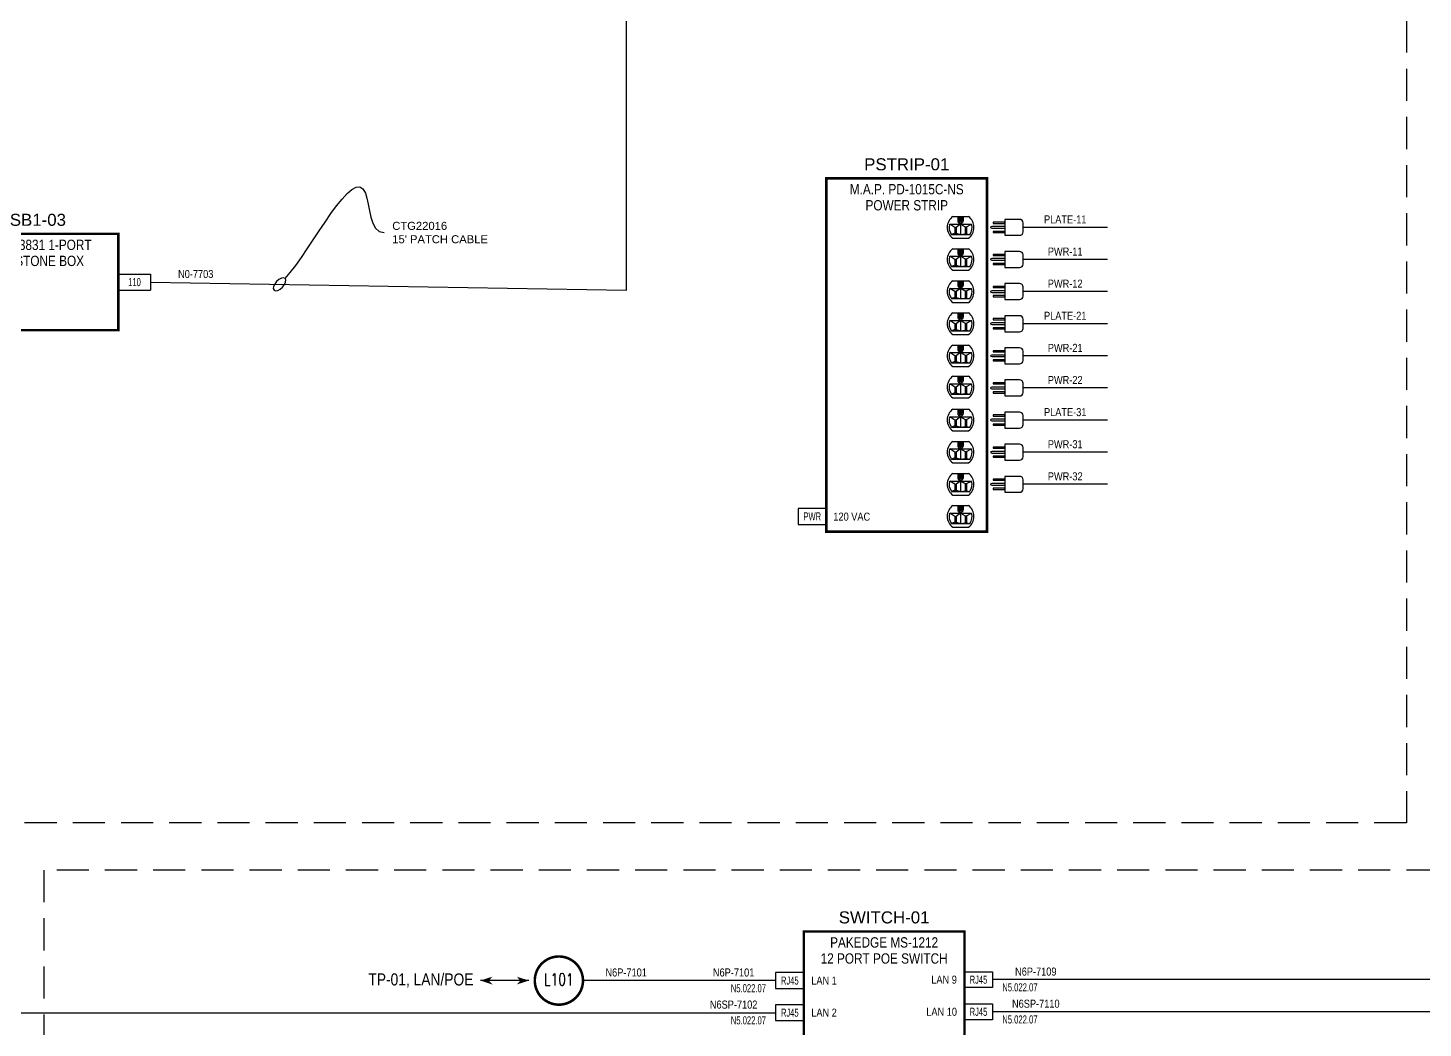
# Model space of a CAD drawing. Extents: x 0 to 120, y 0 to 39.
# Drawn here: x 8.41 to 19.26, y 5.48 to 13.26 of the extents above; entities that cross this region are included whole.
import ezdxf
from ezdxf import colors
from ezdxf.entities.mleader import LeaderData, LeaderLine
from ezdxf.enums import TextEntityAlignment as Align
from ezdxf.math import Vec2, Vec3

# ---------------------------------------------------------------- set-up
doc = ezdxf.new("R2010")
doc.units = 0
doc.header["$MEASUREMENT"] = 0
doc.linetypes.add('HIDDEN', pattern=[0.375, 0.25, -0.125])
doc.layers.get('0').update_dxf_attribs({"linetype": 'CONTINUOUS'})
doc.layers.get('DEFPOINTS').update_dxf_attribs({"linetype": 'CONTINUOUS'})
for name, color, linetype in [('AV-Func-Ctrl', 210, 'CONTINUOUS'), ('AV-Func-Data', 212, 'CONTINUOUS'), ('AV-Func-DLAN', 214, 'CONTINUOUS'), ('AV-Func-DLAN @ 1', 214, 'CONTINUOUS'), ('AV-Func-Powr', 42, 'CONTINUOUS'), ('CABLE-NUM', 7, 'CONTINUOUS'), ('Cable_Riser', 7, 'HIDDEN'), ('Con-Detail', 9, 'CONTINUOUS'), ('DEVICE-NUM', 7, 'CONTINUOUS'), ('TEXT-MEDIUM', 1, 'CONTINUOUS')]:
    doc.layers.add(name, color=color, linetype=linetype)
doc.styles.add('Cable Number', font='ARIALN.TTF')
doc.styles.add('ConDetail', font='swisscl.ttf', dxfattribs={"width": 0.75, "height": 0.0625})
doc.styles.add('Connection Detail', font='swisscl.ttf')
doc.styles.add('NARROW', font='ARIALN.TTF')
doc.styles.add('SIMPLEX', font='SIMPLEX')
doc.styles.get("Standard").update_dxf_attribs({"font": 'arial.ttf'})

# ---------------------------------------------------------------- blocks, each defined once
blk = doc.blocks.new('*U48')
at = {"const_width": 0.02}
blk.add_lwpolyline([(0, 0.382), (1.25, 0.382), (1.25, -2.368), (0, -2.368)], close=True, dxfattribs=at)
for p in [(1.25, 0.007), (1.25, -0.243), (1.25, -0.493), (1.25, -0.743), (1.25, -0.993), (1.25, -1.243), (1.25, -1.493), (1.25, -1.743), (1.25, -1.993), (1.25, -2.243)]:
    blk.add_point(p)
at = {"layer": 'DEFPOINTS'}
for p in [(0, 0), (0, -0.25), (0, -0.5), (0, -0.75), (0, -1), (0, -1.25), (0, -1.5), (0, -1.75), (0, -2), (0, -2.25)]:
    blk.add_point(p, dxfattribs=at)
blk.add_attdef('DEVICE', text='', height=0.0938).set_placement((0.625, 0.444), align=Align.CENTER)
at = {"style": 'NARROW'}
for tag, p in [('MODEL', (0.625, 0.257)), ('DESC', (0.625, 0.132))]:
    blk.add_attdef(tag, text='', height=0.08, dxfattribs=at).set_placement(p, align=Align.CENTER)
for tag, p in [('INPUT1', (0.062, 0.007)), ('INPUT2', (0.062, -0.243)), ('INPUT3', (0.062, -0.493)), ('INPUT4', (0.062, -0.743)), ('INPUT5', (0.062, -0.993)), ('INPUT6', (0.062, -1.243)), ('INPUT7', (0.062, -1.493)), ('INPUT8', (0.062, -1.743)), ('INPUT9', (0.062, -1.993)), ('INPUT10', (0.062, -2.243))]:
    blk.add_attdef(tag, text='', height=0.0625, dxfattribs=at).set_placement(p, align=Align.MIDDLE_LEFT)
for tag, p in [('OUTPUT1', (1.187, 0.007)), ('OUTPUT2', (1.187, -0.243)), ('OUTPUT3', (1.187, -0.493)), ('OUTPUT4', (1.187, -0.743)), ('OUTPUT5', (1.187, -0.993)), ('OUTPUT6', (1.187, -1.243)), ('OUTPUT7', (1.187, -1.493)), ('OUTPUT8', (1.187, -1.743)), ('OUTPUT9', (1.187, -1.993)), ('OUTPUT10', (1.187, -2.243))]:
    blk.add_attdef(tag, text='', height=0.0625, dxfattribs=at).set_placement(p, align=Align.MIDDLE_RIGHT)
blk = doc.blocks.new('*U98')
for p, q in [((0, 0.062), (-0.219, 0.062)), ((-0.219, 0.031), (-0.219, -0.031)), ((-0.031, 0.062), (-0.188, 0.062)), ((0, -0.031), (0, 0.031)), ((-0.219, -0.062), (0, -0.062)), ((-0.188, -0.062), (-0.031, -0.062))]:
    blk.add_line(p, q)
for points in [[(-0.219, 0.062), (-0.219, -0.062)], [(0, 0.062), (0, -0.062)]]:
    blk.add_lwpolyline(points)
at = {"style": 'Connection Detail', "width": 0.75}
blk.add_attdef('CONNECTOR', text='', height=0.0625, dxfattribs=at).set_placement((-0.109, 0), align=Align.MIDDLE_CENTER)
at = {"layer": 'Con-Detail', "style": 'ConDetail', "width": 0.716609}
blk.add_attdef('CON-DETAIL', text='', height=0.0625, dxfattribs=at).set_placement((-0.569, -0.092), (-0.294, -0.092), align=Align.FIT)
at = {"layer": 'DEVICE-NUM', "style": 'NARROW'}
blk.add_attdef('DEVICE', text='', height=0.0625, dxfattribs=at).set_placement((0.062, 0.031), align=Align.TOP_LEFT)
blk = doc.blocks.new('Connector V5')
for p, q in [((0, 0.062), (-0.219, 0.062)), ((-0.219, 0.031), (-0.219, -0.031)), ((-0.031, 0.062), (-0.188, 0.062)), ((0, -0.031), (0, 0.031)), ((-0.219, -0.062), (0, -0.062)), ((-0.188, -0.062), (-0.031, -0.062))]:
    blk.add_line(p, q)
for points in [[(-0.219, 0.062), (-0.219, -0.062)], [(0, 0.062), (0, -0.062)]]:
    blk.add_lwpolyline(points)
at = {"style": 'Connection Detail', "width": 0.75}
blk.add_attdef('CONNECTOR', text='', height=0.0625, dxfattribs=at).set_placement((-0.109, 0), align=Align.MIDDLE_CENTER)
at = {"layer": 'Con-Detail', "style": 'ConDetail', "width": 0.716609}
blk.add_attdef('CON-DETAIL', text='', height=0.0625, dxfattribs=at).set_placement((-0.569, -0.092), (-0.294, -0.092), align=Align.FIT)
at = {"layer": 'DEVICE-NUM', "style": 'NARROW'}
blk.add_attdef('DEVICE', text='', height=0.0625, dxfattribs=at).set_placement((0.062, 0.031), align=Align.TOP_LEFT)
blk = doc.blocks.new('*U110')
for p, q in [((0, 0.062), (0.219, 0.062)), ((0, -0.031), (0, 0.031)), ((0.031, 0.062), (0.188, 0.062)), ((0.219, 0.031), (0.219, -0.031)), ((0.219, -0.062), (0, -0.062)), ((0.188, -0.062), (0.031, -0.062))]:
    blk.add_line(p, q)
for points in [[(0, 0.062), (0, -0.062)], [(0.219, 0.062), (0.219, -0.062)]]:
    blk.add_lwpolyline(points)
at = {"style": 'Connection Detail', "width": 0.75}
blk.add_attdef('CONNECTOR', text='', height=0.0625, dxfattribs=at).set_placement((0.106, 0), align=Align.MIDDLE_CENTER)
at = {"layer": 'Con-Detail', "style": 'ConDetail', "width": 0.716609}
blk.add_attdef('CON-DETAIL', text='', height=0.0625, dxfattribs=at).set_placement((0.294, -0.092), (0.569, -0.092), align=Align.FIT)
at = {"layer": 'DEVICE-NUM', "style": 'NARROW'}
blk.add_attdef('DEVICE', text='', height=0.0625, dxfattribs=at).set_placement((-0.062, 0.031), align=Align.TOP_RIGHT)
blk = doc.blocks.new('*U37')
for p, q in [((0, 0.062), (0.219, 0.062)), ((0, -0.031), (0, 0.031)), ((0.031, 0.062), (0.188, 0.062)), ((0.219, 0.031), (0.219, -0.031)), ((0.219, -0.062), (0, -0.062)), ((0.188, -0.062), (0.031, -0.062))]:
    blk.add_line(p, q)
for points in [[(0, 0.062), (0, -0.062)], [(0.219, 0.062), (0.219, -0.062)]]:
    blk.add_lwpolyline(points)
at = {"style": 'Connection Detail', "width": 0.75}
blk.add_attdef('CONNECTOR', text='', height=0.0625, dxfattribs=at).set_placement((0.106, 0), align=Align.MIDDLE_CENTER)
at = {"layer": 'Con-Detail', "style": 'ConDetail', "width": 0.716609}
blk.add_attdef('CON-DETAIL', text='', height=0.0625, dxfattribs=at).set_placement((0.294, -0.092), (0.569, -0.092), align=Align.FIT)
at = {"layer": 'DEVICE-NUM', "style": 'NARROW'}
blk.add_attdef('DEVICE', text='', height=0.0625, dxfattribs=at).set_placement((-0.062, 0.031), align=Align.TOP_RIGHT)
blk = doc.blocks.new('*U96')
for points in [[(0, 0.062), (0, -0.062)], [(0, 0.062), (0.25, 0.062)], [(0.25, 0.062), (0.25, -0.062)], [(0, -0.062), (0.25, -0.062)]]:
    blk.add_lwpolyline(points)
at = {"style": 'Connection Detail', "width": 0.75}
blk.add_attdef('CONNECTOR', text='', height=0.0625, dxfattribs=at).set_placement((0.122, 0), align=Align.MIDDLE_CENTER)
at = {"layer": 'CABLE-NUM', "style": 'NARROW'}
blk.add_attdef('CABLE-NUM', text='', height=0.0625, dxfattribs=at).set_placement((0.594, 0.062), align=Align.MIDDLE_CENTER)
at = {"layer": 'Con-Detail', "style": 'Connection Detail', "width": 14.647704}
blk.add_attdef('CON-DETAIL', text='', height=0.0625, dxfattribs=at).set_placement((0.293, -0.116), (0.58, -0.116), align=Align.FIT)
blk = doc.blocks.new('*U97')
at = {"const_width": 0.02}
blk.add_lwpolyline([(0, 0.382), (1.25, 0.382), (1.25, -0.368), (0, -0.368)], close=True, dxfattribs=at)
for p in [(1.25, 0), (1.25, -0.25)]:
    blk.add_point(p)
at = {"layer": 'DEFPOINTS'}
for p in [(0, 0), (0, -0.25)]:
    blk.add_point(p, dxfattribs=at)
blk.add_attdef('DEVICE', text='', height=0.0938).set_placement((0.625, 0.444), align=Align.CENTER)
at = {"style": 'NARROW'}
for tag, p in [('MODEL', (0.625, 0.257)), ('DESC', (0.625, 0.132))]:
    blk.add_attdef(tag, text='', height=0.08, dxfattribs=at).set_placement(p, align=Align.CENTER)
for tag, p in [('INPUT1', (0.062, 0.007)), ('INPUT2', (0.062, -0.243))]:
    blk.add_attdef(tag, text='', height=0.0625, dxfattribs=at).set_placement(p, align=Align.MIDDLE_LEFT)
for tag, p in [('OUTPUT1', (1.187, 0.007)), ('OUTPUT2', (1.187, -0.243))]:
    blk.add_attdef(tag, text='', height=0.0625, dxfattribs=at).set_placement(p, align=Align.MIDDLE_RIGHT)
blk = doc.blocks.new('Cable Number V1')
at = {"layer": 'CABLE-NUM', "style": 'Cable Number'}
blk.add_attdef('CABLE-NUM', text='', height=0.0625, dxfattribs=at).set_placement((-0.328, 0.063), align=Align.MIDDLE_CENTER)
blk = doc.blocks.new('*U44')
at = {"layer": 'CABLE-NUM', "style": 'Cable Number'}
blk.add_attdef('CABLE-NUM', text='', height=0.0625, dxfattribs=at).set_placement((0.336, 0.063), align=Align.MIDDLE_CENTER)
blk = doc.blocks.new('ARROW-L')
for points in [[(-0.094, 0.031), (-0.065, 0), (0, 0)], [(-0.094, -0.031), (-0.065, 0), (0, 0)]]:
    blk.add_solid(points)
blk = doc.blocks.new('*U105')
at = {"const_width": 0.02}
blk.add_lwpolyline([(0, 0, -1), (-0.375, 0, -1)], format="xyb", close=True, dxfattribs=at)
at = {"layer": 'TEXT-MEDIUM'}
blk.add_lwpolyline([(-0.422, 0), (-0.797, 0)], dxfattribs=at)
at = {"layer": 'TEXT-MEDIUM', "rotation": 180.0132590506956}
blk.add_blockref('ARROW-L', (-0.797, 0), dxfattribs=at)
at = {"layer": 'TEXT-MEDIUM', "xscale": -1, "rotation": 179.9867409493045}
blk.add_blockref('ARROW-L', (-0.422, 0), dxfattribs=at)
at = {"layer": 'TEXT-MEDIUM', "style": 'NARROW'}
blk.add_attdef('DESC', text='', height=0.0938, dxfattribs=at).set_placement((-0.858, 0), align=Align.MIDDLE_RIGHT)
at = {"layer": 'TEXT-MEDIUM', "style": 'SIMPLEX', "width": 0.75}
blk.add_attdef('JUMPER', text='', height=0.0938, dxfattribs=at).set_placement((-0.188, -0.066), align=Align.BOTTOM_CENTER)
blk = doc.blocks.new('*U112')
at = {"layer": 'CABLE-NUM', "style": 'Cable Number'}
blk.add_attdef('CABLE-NUM', text='', height=0.0625, dxfattribs=at).set_placement((0.336, 0.063), align=Align.MIDDLE_CENTER)
blk = doc.blocks.new('*U145')
at = {"const_width": 0.02}
blk.add_lwpolyline([(0, 0.382), (1.25, 0.382), (1.25, -2.368), (0, -2.368)], close=True, dxfattribs=at)
for p in [(1.25, 0), (1.25, -0.25), (1.25, -0.5), (1.25, -0.75), (1.25, -1), (1.25, -1.25), (1.25, -1.5), (1.25, -1.75), (1.25, -2), (1.25, -2.25)]:
    blk.add_point(p)
at = {"layer": 'DEFPOINTS'}
for p in [(0, 0), (0, -0.25), (0, -0.5), (0, -0.75), (0, -1), (0, -1.25), (0, -1.5), (0, -1.75), (0, -2), (0, -2.25)]:
    blk.add_point(p, dxfattribs=at)
blk.add_attdef('DEVICE', text='', height=0.0938).set_placement((0.625, 0.444), align=Align.CENTER)
at = {"style": 'NARROW'}
for tag, p in [('MODEL', (0.625, 0.257)), ('DESC', (0.625, 0.132))]:
    blk.add_attdef(tag, text='', height=0.08, dxfattribs=at).set_placement(p, align=Align.CENTER)
for tag, p in [('INPUT1', (0.062, 0.007)), ('INPUT2', (0.062, -0.243)), ('INPUT3', (0.062, -0.493)), ('INPUT4', (0.062, -0.743)), ('INPUT5', (0.062, -0.993)), ('INPUT6', (0.062, -1.243)), ('INPUT7', (0.062, -1.493)), ('INPUT8', (0.062, -1.743)), ('INPUT9', (0.062, -1.993)), ('INPUT10', (0.062, -2.243))]:
    blk.add_attdef(tag, text='', height=0.0625, dxfattribs=at).set_placement(p, align=Align.MIDDLE_LEFT)
for tag, p in [('OUTPUT1', (1.187, 0.007)), ('OUTPUT2', (1.187, -0.243)), ('OUTPUT3', (1.187, -0.493)), ('OUTPUT4', (1.187, -0.743)), ('OUTPUT5', (1.187, -0.993)), ('OUTPUT6', (1.187, -1.243)), ('OUTPUT7', (1.187, -1.493)), ('OUTPUT8', (1.187, -1.743)), ('OUTPUT9', (1.187, -1.993)), ('OUTPUT10', (1.187, -2.243))]:
    blk.add_attdef(tag, text='', height=0.0625, dxfattribs=at).set_placement(p, align=Align.MIDDLE_RIGHT)
blk = doc.blocks.new('*U144')
at = {"color": 0}
for p, q in [((-0.291, 0.025), (-0.12, 0.025)), ((-0.25, 0), (-0.291, 0.025)), ((-0.267, 0.084), (-0.144, 0.084)), ((-0.206, 0.025), (-0.24, 0)), ((-0.228, 0.079), (-0.183, 0.079)), ((-0.228, 0.079), (-0.219, 0.071)), ((-0.228, 0.079), (-0.228, 0.053)), ((-0.219, 0.071), (-0.192, 0.071)), ((-0.219, 0.053), (-0.219, 0.071)), ((-0.206, 0.025), (-0.171, 0.005)), ((-0.206, 0.025), (-0.206, -0.055)), ((-0.192, 0.071), (-0.183, 0.079)), ((-0.192, 0.053), (-0.192, 0.071)), ((-0.183, 0.053), (-0.183, 0.079)), ((-0.171, 0.005), (-0.171, -0.05)), ((-0.171, 0.005), (-0.161, 0.005)), ((-0.161, 0.005), (-0.12, 0.025)), ((-0.161, 0.005), (-0.161, -0.05)), ((-0.25, -0.045), (-0.276, -0.055)), ((-0.276, -0.055), (-0.135, -0.055)), ((-0.267, -0.084), (-0.144, -0.084)), ((-0.25, 0), (-0.24, 0)), ((-0.25, 0), (-0.25, -0.045)), ((-0.25, -0.045), (-0.24, -0.045)), ((-0.24, 0), (-0.24, -0.045)), ((-0.24, -0.045), (-0.206, -0.055)), ((-0.206, -0.055), (-0.171, -0.05)), ((-0.171, -0.05), (-0.161, -0.05)), ((-0.161, -0.05), (-0.135, -0.055))]:
    blk.add_line(p, q, dxfattribs=at)
at = {"color": 0, "const_width": 0.0134}
blk.add_lwpolyline([(-0.212, 0.052, 1), (-0.198, 0.052, 1)], format="xyb", close=True, dxfattribs=at)
at = {"color": 0}
for centre, radius, start, end in [((-0.206, 0), 0.104, 125.9431, 234.0569), ((-0.206, 0), 0.0894, 163.8777, 217.6763), ((-0.206, 0.053), 0.0223, 180, 0), ((-0.206, 0.053), 0.0134, 180, 0), ((-0.206, 0), 0.104, 305.9431, 54.0569), ((-0.206, 0), 0.0894, 322.3237, 16.1223)]:
    blk.add_arc(centre, radius, start, end, dxfattribs=at)
for points in [[(-0.219, 0.071), (-0.192, 0.071), (-0.219, 0.053), (-0.192, 0.053)], [(-0.171, 0.005), (-0.161, 0.005), (-0.171, -0.05), (-0.161, -0.05)], [(-0.25, 0), (-0.24, 0), (-0.25, -0.045), (-0.24, -0.045)]]:
    blk.add_solid(points, dxfattribs=at)
blk = doc.blocks.new('Plug V1')
for points in [[(0.137, -0.009), (0.039, -0.009, -1), (0.039, 0.009), (0.137, 0.009)], [(0.137, -0.062), (0.253, -0.062, 0.414214), (0.28, -0.036), (0.28, 0.036, 0.414214), (0.253, 0.062), (0.137, 0.062)]]:
    blk.add_lwpolyline(points, format="xyb", close=True)
for points in [[(0.048, 0.031), (0.137, 0.031), (0.137, 0.04), (0.048, 0.04)], [(0.048, -0.04), (0.137, -0.04), (0.137, -0.031), (0.048, -0.031)]]:
    blk.add_lwpolyline(points, close=True)
blk = doc.blocks.new('*U137')
at = {"layer": 'CABLE-NUM', "style": 'Cable Number'}
blk.add_attdef('CABLE-NUM', text='', height=0.0625, dxfattribs=at).set_placement((-0.328, 0.063), align=Align.MIDDLE_CENTER)
blk = doc.blocks.new('*U138')
at = {"color": 0}
for p, q in [((-0.291, 0.025), (-0.12, 0.025)), ((-0.25, 0), (-0.291, 0.025)), ((-0.267, 0.084), (-0.144, 0.084)), ((-0.206, 0.025), (-0.24, 0)), ((-0.228, 0.079), (-0.183, 0.079)), ((-0.228, 0.079), (-0.219, 0.071)), ((-0.228, 0.079), (-0.228, 0.053)), ((-0.219, 0.071), (-0.192, 0.071)), ((-0.219, 0.053), (-0.219, 0.071)), ((-0.206, 0.025), (-0.171, 0.005)), ((-0.206, 0.025), (-0.206, -0.055)), ((-0.192, 0.071), (-0.183, 0.079)), ((-0.192, 0.053), (-0.192, 0.071)), ((-0.183, 0.053), (-0.183, 0.079)), ((-0.171, 0.005), (-0.171, -0.05)), ((-0.171, 0.005), (-0.161, 0.005)), ((-0.161, 0.005), (-0.12, 0.025)), ((-0.161, 0.005), (-0.161, -0.05)), ((-0.25, -0.045), (-0.276, -0.055)), ((-0.276, -0.055), (-0.135, -0.055)), ((-0.267, -0.084), (-0.144, -0.084)), ((-0.25, 0), (-0.24, 0)), ((-0.25, 0), (-0.25, -0.045)), ((-0.25, -0.045), (-0.24, -0.045)), ((-0.24, 0), (-0.24, -0.045)), ((-0.24, -0.045), (-0.206, -0.055)), ((-0.206, -0.055), (-0.171, -0.05)), ((-0.171, -0.05), (-0.161, -0.05)), ((-0.161, -0.05), (-0.135, -0.055))]:
    blk.add_line(p, q, dxfattribs=at)
at = {"color": 0, "const_width": 0.0134}
blk.add_lwpolyline([(-0.212, 0.052, 1), (-0.198, 0.052, 1)], format="xyb", close=True, dxfattribs=at)
at = {"color": 0}
for centre, radius, start, end in [((-0.206, 0), 0.104, 125.9431, 234.0569), ((-0.206, 0), 0.0894, 163.8777, 217.6763), ((-0.206, 0.053), 0.0223, 180, 0), ((-0.206, 0.053), 0.0134, 180, 0), ((-0.206, 0), 0.104, 305.9431, 54.0569), ((-0.206, 0), 0.0894, 322.3237, 16.1223)]:
    blk.add_arc(centre, radius, start, end, dxfattribs=at)
for points in [[(-0.219, 0.071), (-0.192, 0.071), (-0.219, 0.053), (-0.192, 0.053)], [(-0.171, 0.005), (-0.161, 0.005), (-0.171, -0.05), (-0.161, -0.05)], [(-0.25, 0), (-0.24, 0), (-0.25, -0.045), (-0.24, -0.045)]]:
    blk.add_solid(points, dxfattribs=at)
blk = doc.blocks.new('*U139')
at = {"layer": 'CABLE-NUM', "style": 'Cable Number'}
blk.add_attdef('CABLE-NUM', text='', height=0.0625, dxfattribs=at).set_placement((-0.328, 0.063), align=Align.MIDDLE_CENTER)
blk = doc.blocks.new('*U140')
at = {"color": 0}
for p, q in [((-0.291, 0.025), (-0.12, 0.025)), ((-0.25, 0), (-0.291, 0.025)), ((-0.267, 0.084), (-0.144, 0.084)), ((-0.206, 0.025), (-0.24, 0)), ((-0.228, 0.079), (-0.183, 0.079)), ((-0.228, 0.079), (-0.219, 0.071)), ((-0.228, 0.079), (-0.228, 0.053)), ((-0.219, 0.071), (-0.192, 0.071)), ((-0.219, 0.053), (-0.219, 0.071)), ((-0.206, 0.025), (-0.171, 0.005)), ((-0.206, 0.025), (-0.206, -0.055)), ((-0.192, 0.071), (-0.183, 0.079)), ((-0.192, 0.053), (-0.192, 0.071)), ((-0.183, 0.053), (-0.183, 0.079)), ((-0.171, 0.005), (-0.171, -0.05)), ((-0.171, 0.005), (-0.161, 0.005)), ((-0.161, 0.005), (-0.12, 0.025)), ((-0.161, 0.005), (-0.161, -0.05)), ((-0.25, -0.045), (-0.276, -0.055)), ((-0.276, -0.055), (-0.135, -0.055)), ((-0.267, -0.084), (-0.144, -0.084)), ((-0.25, 0), (-0.24, 0)), ((-0.25, 0), (-0.25, -0.045)), ((-0.25, -0.045), (-0.24, -0.045)), ((-0.24, 0), (-0.24, -0.045)), ((-0.24, -0.045), (-0.206, -0.055)), ((-0.206, -0.055), (-0.171, -0.05)), ((-0.171, -0.05), (-0.161, -0.05)), ((-0.161, -0.05), (-0.135, -0.055))]:
    blk.add_line(p, q, dxfattribs=at)
at = {"color": 0, "const_width": 0.0134}
blk.add_lwpolyline([(-0.212, 0.052, 1), (-0.198, 0.052, 1)], format="xyb", close=True, dxfattribs=at)
at = {"color": 0}
for centre, radius, start, end in [((-0.206, 0), 0.104, 125.9431, 234.0569), ((-0.206, 0), 0.0894, 163.8777, 217.6763), ((-0.206, 0.053), 0.0223, 180, 0), ((-0.206, 0.053), 0.0134, 180, 0), ((-0.206, 0), 0.104, 305.9431, 54.0569), ((-0.206, 0), 0.0894, 322.3237, 16.1223)]:
    blk.add_arc(centre, radius, start, end, dxfattribs=at)
for points in [[(-0.219, 0.071), (-0.192, 0.071), (-0.219, 0.053), (-0.192, 0.053)], [(-0.171, 0.005), (-0.161, 0.005), (-0.171, -0.05), (-0.161, -0.05)], [(-0.25, 0), (-0.24, 0), (-0.25, -0.045), (-0.24, -0.045)]]:
    blk.add_solid(points, dxfattribs=at)
blk = doc.blocks.new('*U141')
at = {"layer": 'CABLE-NUM', "style": 'Cable Number'}
blk.add_attdef('CABLE-NUM', text='', height=0.0625, dxfattribs=at).set_placement((-0.328, 0.063), align=Align.MIDDLE_CENTER)
blk = doc.blocks.new('*U142')
at = {"color": 0}
for p, q in [((-0.291, 0.025), (-0.12, 0.025)), ((-0.25, 0), (-0.291, 0.025)), ((-0.267, 0.084), (-0.144, 0.084)), ((-0.206, 0.025), (-0.24, 0)), ((-0.228, 0.079), (-0.183, 0.079)), ((-0.228, 0.079), (-0.219, 0.071)), ((-0.228, 0.079), (-0.228, 0.053)), ((-0.219, 0.071), (-0.192, 0.071)), ((-0.219, 0.053), (-0.219, 0.071)), ((-0.206, 0.025), (-0.171, 0.005)), ((-0.206, 0.025), (-0.206, -0.055)), ((-0.192, 0.071), (-0.183, 0.079)), ((-0.192, 0.053), (-0.192, 0.071)), ((-0.183, 0.053), (-0.183, 0.079)), ((-0.171, 0.005), (-0.171, -0.05)), ((-0.171, 0.005), (-0.161, 0.005)), ((-0.161, 0.005), (-0.12, 0.025)), ((-0.161, 0.005), (-0.161, -0.05)), ((-0.25, -0.045), (-0.276, -0.055)), ((-0.276, -0.055), (-0.135, -0.055)), ((-0.267, -0.084), (-0.144, -0.084)), ((-0.25, 0), (-0.24, 0)), ((-0.25, 0), (-0.25, -0.045)), ((-0.25, -0.045), (-0.24, -0.045)), ((-0.24, 0), (-0.24, -0.045)), ((-0.24, -0.045), (-0.206, -0.055)), ((-0.206, -0.055), (-0.171, -0.05)), ((-0.171, -0.05), (-0.161, -0.05)), ((-0.161, -0.05), (-0.135, -0.055))]:
    blk.add_line(p, q, dxfattribs=at)
at = {"color": 0, "const_width": 0.0134}
blk.add_lwpolyline([(-0.212, 0.052, 1), (-0.198, 0.052, 1)], format="xyb", close=True, dxfattribs=at)
at = {"color": 0}
for centre, radius, start, end in [((-0.206, 0), 0.104, 125.9431, 234.0569), ((-0.206, 0), 0.0894, 163.8777, 217.6763), ((-0.206, 0.053), 0.0223, 180, 0), ((-0.206, 0.053), 0.0134, 180, 0), ((-0.206, 0), 0.104, 305.9431, 54.0569), ((-0.206, 0), 0.0894, 322.3237, 16.1223)]:
    blk.add_arc(centre, radius, start, end, dxfattribs=at)
for points in [[(-0.219, 0.071), (-0.192, 0.071), (-0.219, 0.053), (-0.192, 0.053)], [(-0.171, 0.005), (-0.161, 0.005), (-0.171, -0.05), (-0.161, -0.05)], [(-0.25, 0), (-0.24, 0), (-0.25, -0.045), (-0.24, -0.045)]]:
    blk.add_solid(points, dxfattribs=at)
blk = doc.blocks.new('*U132')
at = {"color": 0}
for p, q in [((-0.291, 0.025), (-0.12, 0.025)), ((-0.25, 0), (-0.291, 0.025)), ((-0.267, 0.084), (-0.144, 0.084)), ((-0.206, 0.025), (-0.24, 0)), ((-0.228, 0.079), (-0.183, 0.079)), ((-0.228, 0.079), (-0.219, 0.071)), ((-0.228, 0.079), (-0.228, 0.053)), ((-0.219, 0.071), (-0.192, 0.071)), ((-0.219, 0.053), (-0.219, 0.071)), ((-0.206, 0.025), (-0.171, 0.005)), ((-0.206, 0.025), (-0.206, -0.055)), ((-0.192, 0.071), (-0.183, 0.079)), ((-0.192, 0.053), (-0.192, 0.071)), ((-0.183, 0.053), (-0.183, 0.079)), ((-0.171, 0.005), (-0.171, -0.05)), ((-0.171, 0.005), (-0.161, 0.005)), ((-0.161, 0.005), (-0.12, 0.025)), ((-0.161, 0.005), (-0.161, -0.05)), ((-0.25, -0.045), (-0.276, -0.055)), ((-0.276, -0.055), (-0.135, -0.055)), ((-0.267, -0.084), (-0.144, -0.084)), ((-0.25, 0), (-0.24, 0)), ((-0.25, 0), (-0.25, -0.045)), ((-0.25, -0.045), (-0.24, -0.045)), ((-0.24, 0), (-0.24, -0.045)), ((-0.24, -0.045), (-0.206, -0.055)), ((-0.206, -0.055), (-0.171, -0.05)), ((-0.171, -0.05), (-0.161, -0.05)), ((-0.161, -0.05), (-0.135, -0.055))]:
    blk.add_line(p, q, dxfattribs=at)
at = {"color": 0, "const_width": 0.0134}
blk.add_lwpolyline([(-0.212, 0.052, 1), (-0.198, 0.052, 1)], format="xyb", close=True, dxfattribs=at)
at = {"color": 0}
for centre, radius, start, end in [((-0.206, 0), 0.104, 125.9431, 234.0569), ((-0.206, 0), 0.0894, 163.8777, 217.6763), ((-0.206, 0.053), 0.0223, 180, 0), ((-0.206, 0.053), 0.0134, 180, 0), ((-0.206, 0), 0.104, 305.9431, 54.0569), ((-0.206, 0), 0.0894, 322.3237, 16.1223)]:
    blk.add_arc(centre, radius, start, end, dxfattribs=at)
for points in [[(-0.219, 0.071), (-0.192, 0.071), (-0.219, 0.053), (-0.192, 0.053)], [(-0.171, 0.005), (-0.161, 0.005), (-0.171, -0.05), (-0.161, -0.05)], [(-0.25, 0), (-0.24, 0), (-0.25, -0.045), (-0.24, -0.045)]]:
    blk.add_solid(points, dxfattribs=at)
blk = doc.blocks.new('*U133')
at = {"color": 0}
for p, q in [((-0.291, 0.025), (-0.12, 0.025)), ((-0.25, 0), (-0.291, 0.025)), ((-0.267, 0.084), (-0.144, 0.084)), ((-0.206, 0.025), (-0.24, 0)), ((-0.228, 0.079), (-0.183, 0.079)), ((-0.228, 0.079), (-0.219, 0.071)), ((-0.228, 0.079), (-0.228, 0.053)), ((-0.219, 0.071), (-0.192, 0.071)), ((-0.219, 0.053), (-0.219, 0.071)), ((-0.206, 0.025), (-0.171, 0.005)), ((-0.206, 0.025), (-0.206, -0.055)), ((-0.192, 0.071), (-0.183, 0.079)), ((-0.192, 0.053), (-0.192, 0.071)), ((-0.183, 0.053), (-0.183, 0.079)), ((-0.171, 0.005), (-0.171, -0.05)), ((-0.171, 0.005), (-0.161, 0.005)), ((-0.161, 0.005), (-0.12, 0.025)), ((-0.161, 0.005), (-0.161, -0.05)), ((-0.25, -0.045), (-0.276, -0.055)), ((-0.276, -0.055), (-0.135, -0.055)), ((-0.267, -0.084), (-0.144, -0.084)), ((-0.25, 0), (-0.24, 0)), ((-0.25, 0), (-0.25, -0.045)), ((-0.25, -0.045), (-0.24, -0.045)), ((-0.24, 0), (-0.24, -0.045)), ((-0.24, -0.045), (-0.206, -0.055)), ((-0.206, -0.055), (-0.171, -0.05)), ((-0.171, -0.05), (-0.161, -0.05)), ((-0.161, -0.05), (-0.135, -0.055))]:
    blk.add_line(p, q, dxfattribs=at)
at = {"color": 0, "const_width": 0.0134}
blk.add_lwpolyline([(-0.212, 0.052, 1), (-0.198, 0.052, 1)], format="xyb", close=True, dxfattribs=at)
at = {"color": 0}
for centre, radius, start, end in [((-0.206, 0), 0.104, 125.9431, 234.0569), ((-0.206, 0), 0.0894, 163.8777, 217.6763), ((-0.206, 0.053), 0.0223, 180, 0), ((-0.206, 0.053), 0.0134, 180, 0), ((-0.206, 0), 0.104, 305.9431, 54.0569), ((-0.206, 0), 0.0894, 322.3237, 16.1223)]:
    blk.add_arc(centre, radius, start, end, dxfattribs=at)
for points in [[(-0.219, 0.071), (-0.192, 0.071), (-0.219, 0.053), (-0.192, 0.053)], [(-0.171, 0.005), (-0.161, 0.005), (-0.171, -0.05), (-0.161, -0.05)], [(-0.25, 0), (-0.24, 0), (-0.25, -0.045), (-0.24, -0.045)]]:
    blk.add_solid(points, dxfattribs=at)
blk = doc.blocks.new('*U134')
at = {"color": 0}
for p, q in [((-0.291, 0.025), (-0.12, 0.025)), ((-0.25, 0), (-0.291, 0.025)), ((-0.267, 0.084), (-0.144, 0.084)), ((-0.206, 0.025), (-0.24, 0)), ((-0.228, 0.079), (-0.183, 0.079)), ((-0.228, 0.079), (-0.219, 0.071)), ((-0.228, 0.079), (-0.228, 0.053)), ((-0.219, 0.071), (-0.192, 0.071)), ((-0.219, 0.053), (-0.219, 0.071)), ((-0.206, 0.025), (-0.171, 0.005)), ((-0.206, 0.025), (-0.206, -0.055)), ((-0.192, 0.071), (-0.183, 0.079)), ((-0.192, 0.053), (-0.192, 0.071)), ((-0.183, 0.053), (-0.183, 0.079)), ((-0.171, 0.005), (-0.171, -0.05)), ((-0.171, 0.005), (-0.161, 0.005)), ((-0.161, 0.005), (-0.12, 0.025)), ((-0.161, 0.005), (-0.161, -0.05)), ((-0.25, -0.045), (-0.276, -0.055)), ((-0.276, -0.055), (-0.135, -0.055)), ((-0.267, -0.084), (-0.144, -0.084)), ((-0.25, 0), (-0.24, 0)), ((-0.25, 0), (-0.25, -0.045)), ((-0.25, -0.045), (-0.24, -0.045)), ((-0.24, 0), (-0.24, -0.045)), ((-0.24, -0.045), (-0.206, -0.055)), ((-0.206, -0.055), (-0.171, -0.05)), ((-0.171, -0.05), (-0.161, -0.05)), ((-0.161, -0.05), (-0.135, -0.055))]:
    blk.add_line(p, q, dxfattribs=at)
at = {"color": 0, "const_width": 0.0134}
blk.add_lwpolyline([(-0.212, 0.052, 1), (-0.198, 0.052, 1)], format="xyb", close=True, dxfattribs=at)
at = {"color": 0}
for centre, radius, start, end in [((-0.206, 0), 0.104, 125.9431, 234.0569), ((-0.206, 0), 0.0894, 163.8777, 217.6763), ((-0.206, 0.053), 0.0223, 180, 0), ((-0.206, 0.053), 0.0134, 180, 0), ((-0.206, 0), 0.104, 305.9431, 54.0569), ((-0.206, 0), 0.0894, 322.3237, 16.1223)]:
    blk.add_arc(centre, radius, start, end, dxfattribs=at)
for points in [[(-0.219, 0.071), (-0.192, 0.071), (-0.219, 0.053), (-0.192, 0.053)], [(-0.171, 0.005), (-0.161, 0.005), (-0.171, -0.05), (-0.161, -0.05)], [(-0.25, 0), (-0.24, 0), (-0.25, -0.045), (-0.24, -0.045)]]:
    blk.add_solid(points, dxfattribs=at)
blk = doc.blocks.new('*U135')
at = {"color": 0}
for p, q in [((-0.291, 0.025), (-0.12, 0.025)), ((-0.25, 0), (-0.291, 0.025)), ((-0.267, 0.084), (-0.144, 0.084)), ((-0.206, 0.025), (-0.24, 0)), ((-0.228, 0.079), (-0.183, 0.079)), ((-0.228, 0.079), (-0.219, 0.071)), ((-0.228, 0.079), (-0.228, 0.053)), ((-0.219, 0.071), (-0.192, 0.071)), ((-0.219, 0.053), (-0.219, 0.071)), ((-0.206, 0.025), (-0.171, 0.005)), ((-0.206, 0.025), (-0.206, -0.055)), ((-0.192, 0.071), (-0.183, 0.079)), ((-0.192, 0.053), (-0.192, 0.071)), ((-0.183, 0.053), (-0.183, 0.079)), ((-0.171, 0.005), (-0.171, -0.05)), ((-0.171, 0.005), (-0.161, 0.005)), ((-0.161, 0.005), (-0.12, 0.025)), ((-0.161, 0.005), (-0.161, -0.05)), ((-0.25, -0.045), (-0.276, -0.055)), ((-0.276, -0.055), (-0.135, -0.055)), ((-0.267, -0.084), (-0.144, -0.084)), ((-0.25, 0), (-0.24, 0)), ((-0.25, 0), (-0.25, -0.045)), ((-0.25, -0.045), (-0.24, -0.045)), ((-0.24, 0), (-0.24, -0.045)), ((-0.24, -0.045), (-0.206, -0.055)), ((-0.206, -0.055), (-0.171, -0.05)), ((-0.171, -0.05), (-0.161, -0.05)), ((-0.161, -0.05), (-0.135, -0.055))]:
    blk.add_line(p, q, dxfattribs=at)
at = {"color": 0, "const_width": 0.0134}
blk.add_lwpolyline([(-0.212, 0.052, 1), (-0.198, 0.052, 1)], format="xyb", close=True, dxfattribs=at)
at = {"color": 0}
for centre, radius, start, end in [((-0.206, 0), 0.104, 125.9431, 234.0569), ((-0.206, 0), 0.0894, 163.8777, 217.6763), ((-0.206, 0.053), 0.0223, 180, 0), ((-0.206, 0.053), 0.0134, 180, 0), ((-0.206, 0), 0.104, 305.9431, 54.0569), ((-0.206, 0), 0.0894, 322.3237, 16.1223)]:
    blk.add_arc(centre, radius, start, end, dxfattribs=at)
for points in [[(-0.219, 0.071), (-0.192, 0.071), (-0.219, 0.053), (-0.192, 0.053)], [(-0.171, 0.005), (-0.161, 0.005), (-0.171, -0.05), (-0.161, -0.05)], [(-0.25, 0), (-0.24, 0), (-0.25, -0.045), (-0.24, -0.045)]]:
    blk.add_solid(points, dxfattribs=at)
blk = doc.blocks.new('ellipse')
at = {"color": 0, "extrusion": (0, 0, -1)}
blk.add_ellipse((0, 0), major_axis=(1, 0), ratio=0.5, dxfattribs=at)

msp = doc.modelspace()

# ---------------------------------------------------------------- linework, layer by layer
at = {"layer": 'AV-Func-Ctrl'}
for points in [[(26.121, 18.292), (20.168, 18.292), (20.168, 5.856), (15.911, 5.856)], [(30.414, 16.873), (20.418, 16.873), (20.418, 5.606), (15.911, 5.606)]]:
    msp.add_lwpolyline(points, dxfattribs=at)
at = {"layer": 'AV-Func-Data'}
msp.add_lwpolyline([(9.358, 11.286), (13.062, 11.224), (13.062, 17.792), (16.434, 17.792)], dxfattribs=at)
at = {"layer": 'AV-Func-DLAN'}
for points in [[(14.224, 5.849), (12.724, 5.849)], [(6.344, 5.599), (14.224, 5.599)]]:
    msp.add_lwpolyline(points, dxfattribs=at)
at = {"layer": 'AV-Func-Powr'}
for points in [[(16.804, 11.712), (16.148, 11.712)], [(16.804, 11.462), (16.148, 11.462)], [(16.804, 11.212), (16.148, 11.212)], [(16.804, 10.962), (16.148, 10.962)], [(16.804, 10.712), (16.148, 10.712)], [(16.804, 10.462), (16.148, 10.462)], [(16.804, 10.212), (16.148, 10.212)], [(16.804, 9.962), (16.148, 9.962)], [(16.804, 9.712), (16.148, 9.712)]]:
    msp.add_lwpolyline(points, dxfattribs=at)
at = {"layer": 'Cable_Riser'}
for points in [[(0.643, 28.697), (19.13, 28.697), (19.13, 7.078), (0.643, 7.078), (0.643, 28.697)], [(25.096, 15.705), (25.096, 24.571), (19.38, 24.571), (19.38, 6.709), (8.53, 6.709), (8.53, 1.077), (31.745, 1.077), (31.745, 15.705), (25.181, 15.705)]]:
    msp.add_lwpolyline(points, close=True, dxfattribs=at)

# ---------------------------------------------------------------- block references
ref = msp.add_blockref('*U145', (14.618, 11.712))
ref.add_attrib('DEVICE', 'PSTRIP-01', dxfattribs={"height": 0.0938}).set_placement((15.243, 12.156), align=Align.CENTER)
ref.add_attrib('MODEL', 'M.A.P. PD-1015C-NS', dxfattribs={"height": 0.08, "style": 'NARROW'}).set_placement((15.243, 11.969), align=Align.CENTER)
ref.add_attrib('DESC', 'POWER STRIP', dxfattribs={"height": 0.08, "style": 'NARROW'}).set_placement((15.243, 11.844), align=Align.CENTER)
ref = msp.add_blockref('*U97', (7.858, 11.28))
ref.add_attrib('DEVICE', 'SB1-03', dxfattribs={"height": 0.0938}).set_placement((8.483, 11.724), align=Align.CENTER)
ref.add_attrib('MODEL', 'CTG 03831 1-PORT', dxfattribs={"height": 0.08, "style": 'NARROW'}).set_placement((8.483, 11.536), align=Align.CENTER)
ref.add_attrib('DESC', 'KEYSTONE BOX', dxfattribs={"height": 0.08, "style": 'NARROW'}).set_placement((8.483, 11.411), align=Align.CENTER)
for name, p in [('*U144', (15.868, 11.712)), ('*U138', (15.868, 11.462)), ('*U140', (15.868, 11.212)), ('*U142', (15.868, 10.962)), ('*U132', (15.868, 10.712)), ('*U133', (15.868, 10.469)), ('*U134', (15.868, 10.212)), ('*U135', (15.868, 9.962)), ('*U144', (15.868, 9.712)), ('*U138', (15.868, 9.462))]:
    msp.add_blockref(name, p)
ref = msp.add_blockref('*U48', (14.442, 5.849))
ref.add_attrib('DEVICE', 'SWITCH-01', dxfattribs={"height": 0.0938}).set_placement((15.067, 6.294), align=Align.CENTER)
ref.add_attrib('MODEL', 'PAKEDGE MS-1212', dxfattribs={"height": 0.08, "style": 'NARROW'}).set_placement((15.067, 6.106), align=Align.CENTER)
ref.add_attrib('DESC', '12 PORT POE SWITCH', dxfattribs={"height": 0.08, "style": 'NARROW'}).set_placement((15.067, 5.981), align=Align.CENTER)
at = {"layer": 'AV-Func-DLAN'}
ref = msp.add_blockref('*U98', (14.442, 5.849), dxfattribs=at)
ref.add_attrib('CONNECTOR', 'RJ45', dxfattribs={"layer": '0', "height": 0.0625, "style": 'Connection Detail', "width": 0.75}).set_placement((14.333, 5.849), align=Align.MIDDLE_CENTER)
ref.add_attrib('DEVICE_001', 'LAN 1', (14.5, 5.818), dxfattribs={"layer": 'DEVICE-NUM', "height": 0.0625, "style": 'NARROW'})
ref.add_attrib('CON-DETAIL', 'N5.022.07', dxfattribs={"layer": 'Con-Detail', "height": 0.0625, "style": 'ConDetail', "width": 0.856288}).set_placement((13.874, 5.758), (14.148, 5.758), align=Align.FIT)
ref = msp.add_blockref('*U110', (15.692, 5.856), dxfattribs=at)
ref.add_attrib('CONNECTOR', 'RJ45', dxfattribs={"layer": '0', "height": 0.0625, "style": 'Connection Detail', "width": 0.75}).set_placement((15.801, 5.856), align=Align.MIDDLE_CENTER)
ref.add_attrib('DEVICE_001', 'LAN 9', (15.434, 5.825), dxfattribs={"layer": 'DEVICE-NUM', "height": 0.0625, "style": 'NARROW'})
ref.add_attrib('CON-DETAIL', 'N5.022.07', dxfattribs={"layer": 'Con-Detail', "height": 0.0625, "style": 'ConDetail', "width": 0.856288}).set_placement((15.986, 5.765), (16.261, 5.765), align=Align.FIT)
ref = msp.add_blockref('Connector V5', (14.442, 5.599), dxfattribs=at)
ref.add_attrib('CONNECTOR', 'RJ45', dxfattribs={"layer": '0', "height": 0.0625, "style": 'Connection Detail', "width": 0.75}).set_placement((14.333, 5.599), align=Align.MIDDLE_CENTER)
ref.add_attrib('DEVICE_001', 'LAN 2', (14.5, 5.568), dxfattribs={"layer": 'DEVICE-NUM', "height": 0.0625, "style": 'NARROW'})
ref.add_attrib('CON-DETAIL', 'N5.022.07', dxfattribs={"layer": 'Con-Detail', "height": 0.0625, "style": 'ConDetail', "width": 0.856288}).set_placement((13.874, 5.508), (14.148, 5.508), align=Align.FIT)
ref = msp.add_blockref('*U37', (15.692, 5.606), dxfattribs=at)
ref.add_attrib('CONNECTOR', 'RJ45', dxfattribs={"layer": '0', "height": 0.0625, "style": 'Connection Detail', "width": 0.75}).set_placement((15.801, 5.606), align=Align.MIDDLE_CENTER)
ref.add_attrib('DEVICE_001', 'LAN 10', (15.395, 5.575), dxfattribs={"layer": 'DEVICE-NUM', "height": 0.0625, "style": 'NARROW'})
ref.add_attrib('CON-DETAIL', 'N5.022.07', dxfattribs={"layer": 'Con-Detail', "height": 0.0625, "style": 'ConDetail', "width": 0.856288}).set_placement((15.986, 5.515), (16.261, 5.515), align=Align.FIT)
at = {"layer": 'AV-Func-DLAN @ 1'}
ref = msp.add_blockref('*U105', (12.724, 5.849), dxfattribs=at)
ref.add_attrib('JUMPER', 'L101', dxfattribs={"layer": 'TEXT-MEDIUM', "height": 0.0938, "style": 'SIMPLEX', "width": 0.75}).set_placement((12.536, 5.783), align=Align.BOTTOM_CENTER)
ref.add_attrib('DESC_001', 'TP-01, LAN/POE', (11.054, 5.811), dxfattribs={"layer": 'TEXT-MEDIUM', "height": 0.09375, "style": 'NARROW'})
at = {"layer": 'AV-Func-Powr'}
for p in [(15.868, 11.712), (15.868, 11.462), (15.868, 11.212), (15.868, 10.962), (15.868, 10.712), (15.868, 10.462), (15.868, 10.212), (15.868, 9.962), (15.868, 9.712)]:
    msp.add_blockref('Plug V1', p, dxfattribs=at)
ref = msp.add_blockref('Connector V5', (14.618, 9.462), dxfattribs=at)
ref.add_attrib('CONNECTOR', 'PWR', dxfattribs={"layer": '0', "height": 0.0625, "style": 'Connection Detail', "width": 0.75}).set_placement((14.508, 9.462), align=Align.MIDDLE_CENTER)
ref.add_attrib('DEVICE_001', '120 VAC', (14.672, 9.429), dxfattribs={"layer": 'DEVICE-NUM', "height": 0.0625, "style": 'NARROW'})
at = {"layer": 'CABLE-NUM'}
ref = msp.add_blockref('*U137', (16.148, 11.712), dxfattribs=dict(at, xscale=-1))
ref.add_attrib('CABLE-NUM', 'PLATE-11', dxfattribs={"height": 0.0625, "style": 'Cable Number'}).set_placement((16.476, 11.774), align=Align.MIDDLE_CENTER)
ref = msp.add_blockref('*U139', (16.148, 11.462), dxfattribs=dict(at, xscale=-1))
ref.add_attrib('CABLE-NUM', 'PWR-11', dxfattribs={"height": 0.0625, "style": 'Cable Number'}).set_placement((16.476, 11.524), align=Align.MIDDLE_CENTER)
ref = msp.add_blockref('*U96', (9.108, 11.286), dxfattribs=at)
ref.add_attrib('CONNECTOR', '110', dxfattribs={"layer": '0', "height": 0.0625, "style": 'Connection Detail', "width": 0.75}).set_placement((9.235, 11.286), align=Align.MIDDLE_CENTER)
ref.add_attrib('CABLE-NUM', 'N0-7703', dxfattribs={"height": 0.0625, "style": 'NARROW'}).set_placement((9.711, 11.349), align=Align.MIDDLE_CENTER)
ref = msp.add_blockref('*U141', (16.148, 11.212), dxfattribs=dict(at, xscale=-1))
ref.add_attrib('CABLE-NUM', 'PWR-12', dxfattribs={"height": 0.0625, "style": 'Cable Number'}).set_placement((16.476, 11.274), align=Align.MIDDLE_CENTER)
ref = msp.add_blockref('*U137', (16.148, 10.962), dxfattribs=dict(at, xscale=-1))
ref.add_attrib('CABLE-NUM', 'PLATE-21', dxfattribs={"height": 0.0625, "style": 'Cable Number'}).set_placement((16.476, 11.024), align=Align.MIDDLE_CENTER)
ref = msp.add_blockref('*U139', (16.148, 10.712), dxfattribs=dict(at, xscale=-1))
ref.add_attrib('CABLE-NUM', 'PWR-21', dxfattribs={"height": 0.0625, "style": 'Cable Number'}).set_placement((16.476, 10.774), align=Align.MIDDLE_CENTER)
ref = msp.add_blockref('*U141', (16.148, 10.462), dxfattribs=dict(at, xscale=-1))
ref.add_attrib('CABLE-NUM', 'PWR-22', dxfattribs={"height": 0.0625, "style": 'Cable Number'}).set_placement((16.476, 10.524), align=Align.MIDDLE_CENTER)
ref = msp.add_blockref('*U137', (16.148, 10.212), dxfattribs=dict(at, xscale=-1))
ref.add_attrib('CABLE-NUM', 'PLATE-31', dxfattribs={"height": 0.0625, "style": 'Cable Number'}).set_placement((16.476, 10.274), align=Align.MIDDLE_CENTER)
ref = msp.add_blockref('*U139', (16.148, 9.962), dxfattribs=dict(at, xscale=-1))
ref.add_attrib('CABLE-NUM', 'PWR-31', dxfattribs={"height": 0.0625, "style": 'Cable Number'}).set_placement((16.476, 10.024), align=Align.MIDDLE_CENTER)
ref = msp.add_blockref('*U141', (16.148, 9.712), dxfattribs=dict(at, xscale=-1))
ref.add_attrib('CABLE-NUM', 'PWR-32', dxfattribs={"height": 0.0625, "style": 'Cable Number'}).set_placement((16.476, 9.774), align=Align.MIDDLE_CENTER)
ref = msp.add_blockref('*U44', (12.724, 5.849), dxfattribs=at)
ref.add_attrib('CABLE-NUM', 'N6P-7101', dxfattribs={"height": 0.0625, "style": 'Cable Number'}).set_placement((13.06, 5.912), align=Align.MIDDLE_CENTER)
for p, values in [((14.224, 5.849), {'CABLE-NUM': 'N6P-7101'}), ((14.224, 5.599), {'CABLE-NUM': 'N6SP-7102'})]:
    msp.add_blockref('Cable Number V1', p, dxfattribs=at).add_auto_attribs(values)
ref = msp.add_blockref('*U112', (15.911, 5.856), dxfattribs=at)
ref.add_attrib('CABLE-NUM', 'N6P-7109', dxfattribs={"height": 0.0625, "style": 'Cable Number'}).set_placement((16.247, 5.919), align=Align.MIDDLE_CENTER)
ref = msp.add_blockref('*U112', (15.911, 5.606), dxfattribs=at)
ref.add_attrib('CABLE-NUM', 'N6SP-7110', dxfattribs={"height": 0.0625, "style": 'Cable Number'}).set_placement((16.247, 5.669), align=Align.MIDDLE_CENTER)

# ---------------------------------------------------------------- leaders
ml = msp.add_multileader_mtext('Standard')
ml.set_content("CTG22016\\P15' PATCH CABLE", color=256)
ml.set_leader_properties()
ml.set_arrow_properties(name='ellipse')
ml.build(insert=Vec2(0, 0))
ml.multileader.update_dxf_attribs({"leader_type": 2, "text_left_attachment_type": 2, "text_right_attachment_type": 2, "dogleg_length": 0.36, "arrow_head_size": 0.0625})
ctx = ml.context
ctx.base_point, ctx.char_height, ctx.arrow_head_size, ctx.landing_gap_size, ctx.plane_origin = Vec3(11.177, 11.671), 0.0625, 0.0625, 0.0625, Vec3(10.246, 11.044)
ctx.left_attachment, ctx.right_attachment = 2, 2
notes = []
notes.append((ctx, [(0, (1, 1, 0), (10.817, 11.671), (1, 0), 0.36, [(0, [(10.363, 11.269), (11.031, 11.978)], 0, [])])]))
ctx.mtext.insert, ctx.mtext.flow_direction = Vec3(11.24, 11.755), 5
for ctx, leaders in notes:
    for number, flags, end, landing, length, lines in leaders:
        leader = LeaderData()
        leader.index, (leader.has_last_leader_line, leader.has_dogleg_vector, leader.attachment_direction) = number, flags
        leader.last_leader_point, leader.dogleg_vector, leader.dogleg_length = Vec3(end), Vec3(landing), length
        for number, points, colour, breaks in lines:
            line = LeaderLine()
            line.index, line.vertices, line.color, line.breaks = number, Vec3.list(points), colors.encode_raw_color(colour), breaks
            leader.lines.append(line)
        ctx.leaders.append(leader)

doc.saveas('drawing.dxf')
